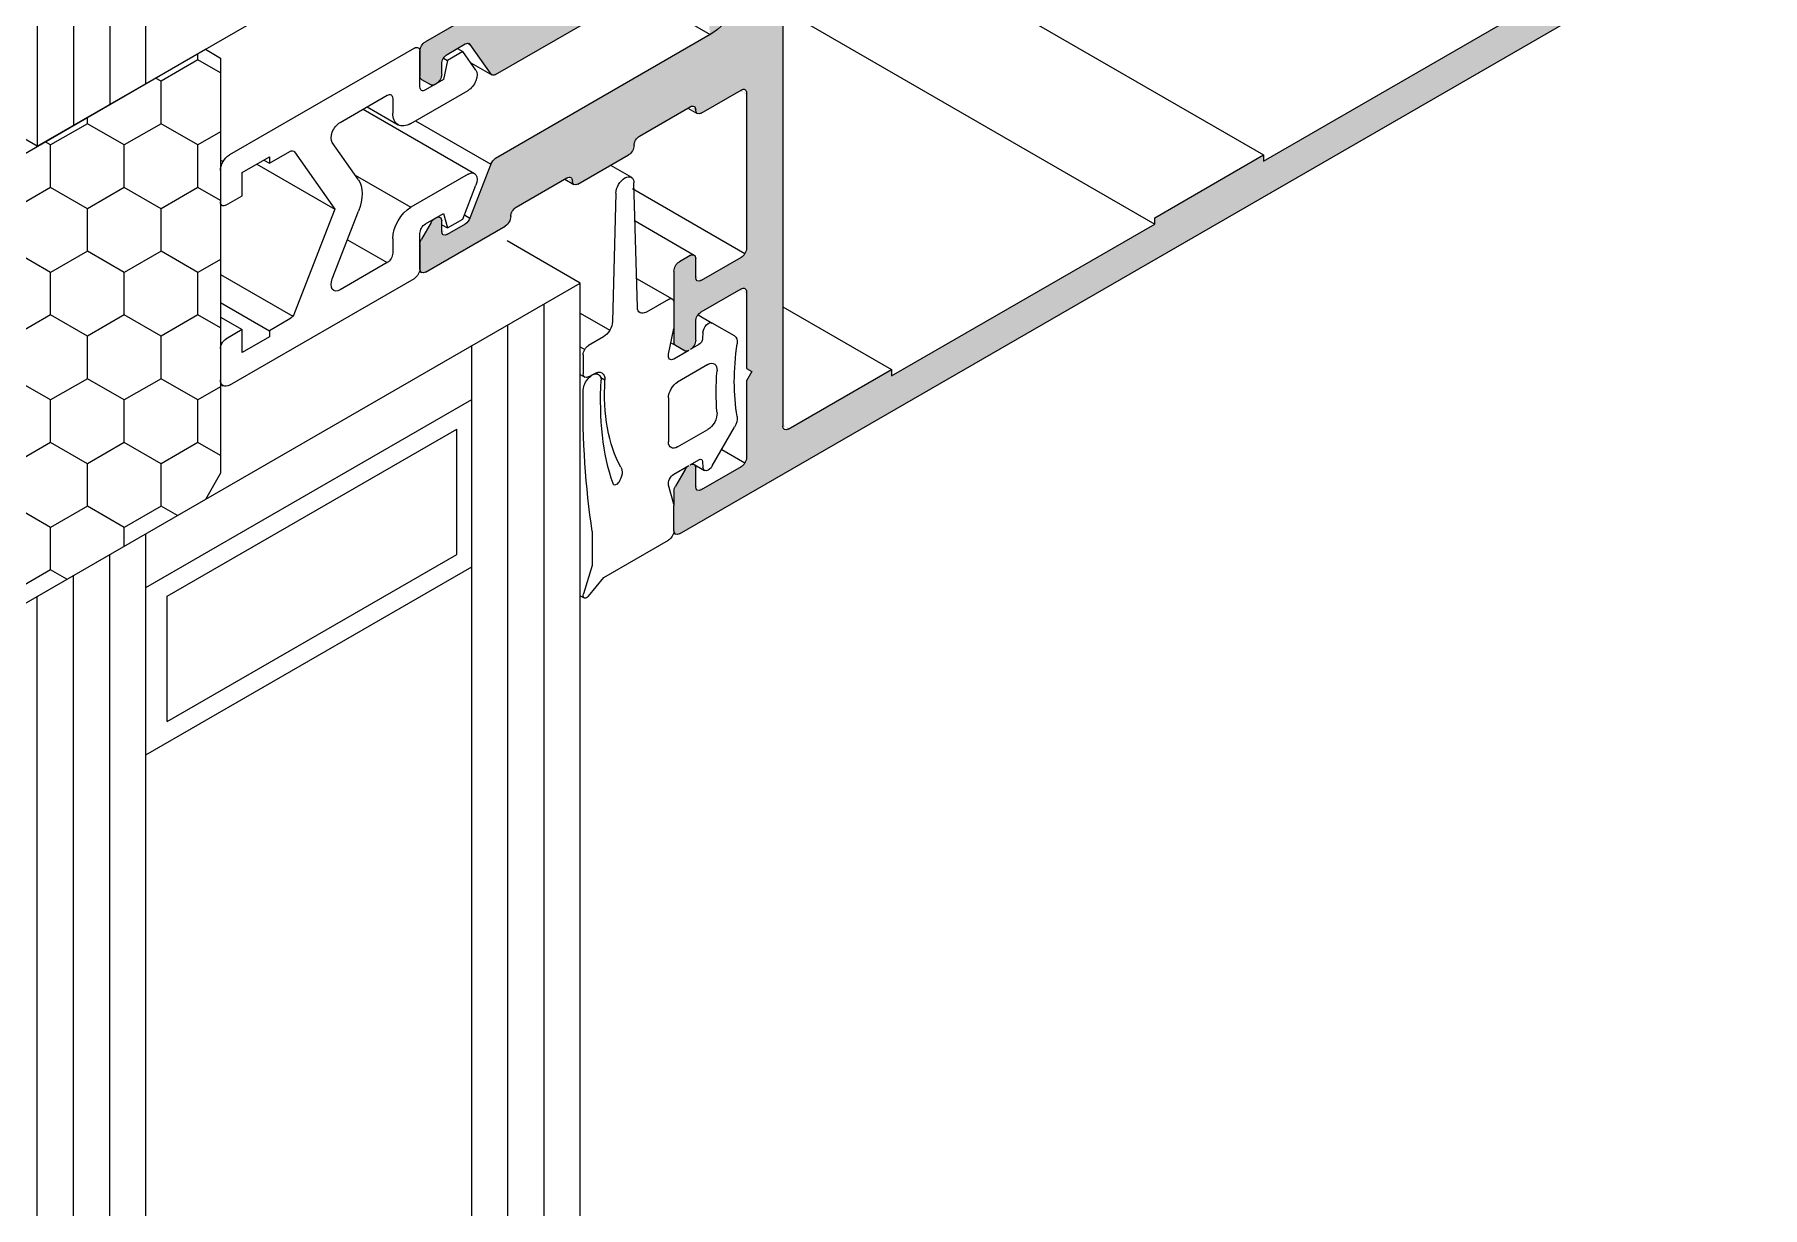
# Model space of a CAD drawing. Extents: x 0 to 4131, y -1600 to 527.
# Drawn here: x 144.41 to 169.81, y -1188.69 to -1171.44 of the extents above; entities that cross this region are included whole.
import ezdxf

# ---------------------------------------------------------------- set-up
doc = ezdxf.new("R2010")
doc.units = 0
doc.header["$LTSCALE"] = 7.5
doc.header["$MEASUREMENT"] = 0
for name, color, linetype in [('FILL', 8, 'CONTINUOUS'), ('FINE', 7, 'CONTINUOUS'), ('GOMMA', 3, 'CONTINUOUS'), ('TRATTEGGI', 140, 'CONTINUOUS'), ('VITERIA', 40, 'CONTINUOUS')]:
    doc.layers.add(name, color=color, linetype=linetype)

msp = doc.modelspace()

# ---------------------------------------------------------------- hatches: boundary and pattern name
at = {"layer": 'FILL'}
h = msp.add_hatch(color=256, dxfattribs=at)
edge = h.paths.add_edge_path()
edge.add_ellipse((169.5393, -1169.4378), major_axis=(0.1885, 0.3266), ratio=0.5773503, start_angle=225, end_angle=315)
edge.add_line((169.806, -1169.2838), (169.806, -1154.5049))
edge.add_ellipse((169.5393, -1154.6589), major_axis=(0.1885, 0.3266), ratio=0.5773503, start_angle=315, end_angle=360)
edge.add_ellipse((169.5393, -1154.6589), major_axis=(0.1885, 0.3266), ratio=0.5773503, start_angle=360, end_angle=405)
edge.add_line((169.5393, -1154.351), (153.8873, -1163.3877))
edge.add_ellipse((153.8873, -1163.48), major_axis=(0.0566, 0.098), ratio=0.5773503, start_angle=45, end_angle=135)
edge.add_line((153.8073, -1163.5262), (153.8073, -1163.8961))
edge.add_line((153.8073, -1163.8961), (153.8073, -1164.1037))
edge.add_ellipse((153.8873, -1164.0575), major_axis=(0.0566, 0.098), ratio=0.5773503, start_angle=135, end_angle=180)
edge.add_line((153.8307, -1164.1555), (153.9705, -1164.2362))
edge.add_ellipse((154.0271, -1164.1383), major_axis=(0.0566, 0.098), ratio=0.5773503, start_angle=180, end_angle=225)
edge.add_line((154.0271, -1164.2306), (154.0473, -1164.219))
edge.add_ellipse((154.0473, -1164.1266), major_axis=(0.0566, 0.098), ratio=0.5773503, start_angle=225, end_angle=315)
edge.add_line((154.1273, -1164.0804), (154.1273, -1163.8033))
edge.add_ellipse((154.2073, -1163.7571), major_axis=(0.0566, 0.098), ratio=0.5773503, start_angle=79.55725, end_angle=135, ccw=False)
edge.add_ellipse((154.2073, -1163.7571), major_axis=(0.0566, 0.098), ratio=0.5773503, start_angle=45, end_angle=79.55725, ccw=False)
edge.add_line((154.2073, -1163.6648), (154.7939, -1163.3261))
edge.add_ellipse((154.7939, -1163.4184), major_axis=(0.0566, 0.098), ratio=0.5773503, start_angle=315, end_angle=405, ccw=False)
edge.add_line((154.8739, -1163.3723), (154.8739, -1164.4966))
edge.add_line((154.8739, -1164.4966), (154.9539, -1164.5423))
edge.add_line((154.9539, -1164.5423), (154.8739, -1164.6803))
edge.add_line((154.8739, -1164.6803), (154.8739, -1165.8294))
edge.add_ellipse((154.7939, -1165.8508), major_axis=(0.0566, 0.098), ratio=0.5773503, start_angle=270, end_angle=315)
edge.add_ellipse((154.7939, -1165.8508), major_axis=(0.0566, 0.098), ratio=0.5773503, start_angle=225, end_angle=270, ccw=False)
edge.add_line((154.7939, -1165.9432), (154.2073, -1166.2819))
edge.add_ellipse((154.2073, -1166.1895), major_axis=(0.0566, 0.098), ratio=0.5773503, start_angle=135, end_angle=225, ccw=False)
edge.add_line((154.1273, -1166.2357), (154.1273, -1165.9586))
edge.add_ellipse((154.0473, -1166.0048), major_axis=(0.0566, 0.098), ratio=0.5773503, start_angle=315, end_angle=360)
edge.add_ellipse((154.0473, -1166.0048), major_axis=(0.0566, 0.098), ratio=0.5773503, start_angle=360, end_angle=405)
edge.add_line((154.0473, -1165.9124), (154.0271, -1165.924))
edge.add_ellipse((154.0271, -1166.0164), major_axis=(0.0566, 0.098), ratio=0.5773503, start_angle=405, end_angle=450)
edge.add_line((153.9705, -1165.9838), (153.8307, -1166.2259))
edge.add_ellipse((153.8873, -1166.2585), major_axis=(0.0566, 0.098), ratio=0.5773503, start_angle=90, end_angle=135)
edge.add_line((153.8073, -1166.3047), (153.8073, -1166.5002))
edge.add_line((153.8073, -1166.5002), (153.8073, -1166.8822))
edge.add_line((153.8073, -1166.8822), (153.8073, -1167.3441))
edge.add_ellipse((153.8873, -1167.2979), major_axis=(0.0566, 0.098), ratio=0.5773503, start_angle=135, end_angle=180)
edge.add_ellipse((153.8873, -1167.2979), major_axis=(0.0566, 0.098), ratio=0.5773503, start_angle=180, end_angle=225)
edge.add_line((153.8873, -1167.3903), (154.0473, -1167.2979))
edge.add_ellipse((154.0473, -1167.2055), major_axis=(0.0566, 0.098), ratio=0.5773503, start_angle=225, end_angle=315)
edge.add_line((154.1273, -1167.1594), (154.1273, -1166.8822))
edge.add_ellipse((154.2073, -1166.8361), major_axis=(0.0566, 0.098), ratio=0.5773503, start_angle=45, end_angle=135, ccw=False)
edge.add_line((154.2073, -1166.7437), (154.7939, -1166.405))
edge.add_ellipse((154.7939, -1166.4974), major_axis=(0.0566, 0.098), ratio=0.5773503, start_angle=315, end_angle=405, ccw=False)
edge.add_line((154.8739, -1166.4512), (154.8739, -1168.7544))
edge.add_ellipse((154.7939, -1168.7758), major_axis=(0.0566, 0.098), ratio=0.5773503, start_angle=270, end_angle=315)
edge.add_ellipse((154.7939, -1168.7758), major_axis=(0.0566, 0.098), ratio=0.5773503, start_angle=225, end_angle=270, ccw=False)
edge.add_line((154.7939, -1168.8682), (154.2073, -1169.2068))
edge.add_ellipse((154.2073, -1169.2992), major_axis=(0.0566, 0.098), ratio=0.5773503, start_angle=45, end_angle=135)
edge.add_ellipse((154.0473, -1169.3916), major_axis=(0.0566, 0.098), ratio=0.5773503, start_angle=225, end_angle=315, ccw=False)
edge.add_line((154.0473, -1169.484), (153.3016, -1169.9145))
edge.add_ellipse((153.3016, -1169.8221), major_axis=(0.0566, 0.098), ratio=0.5773503, start_angle=135, end_angle=225, ccw=False)
edge.add_ellipse((153.1416, -1169.9145), major_axis=(0.0566, 0.098), ratio=0.5773503, start_angle=315, end_angle=360)
edge.add_ellipse((153.1416, -1169.9145), major_axis=(0.0566, 0.098), ratio=0.5773503, start_angle=360, end_angle=405)
edge.add_line((153.1416, -1169.8221), (152.395, -1170.2532))
edge.add_ellipse((152.395, -1170.3455), major_axis=(0.0566, 0.098), ratio=0.5773503, start_angle=45, end_angle=135)
edge.add_ellipse((152.235, -1170.4379), major_axis=(0.0566, 0.098), ratio=0.5773503, start_angle=225, end_angle=315, ccw=False)
edge.add_line((152.235, -1170.5303), (151.4884, -1170.9613))
edge.add_ellipse((151.4884, -1170.869), major_axis=(0.0566, 0.098), ratio=0.5773503, start_angle=135, end_angle=225, ccw=False)
edge.add_ellipse((151.3284, -1170.9613), major_axis=(0.0566, 0.098), ratio=0.5773503, start_angle=315, end_angle=360)
edge.add_ellipse((151.3284, -1170.9613), major_axis=(0.0566, 0.098), ratio=0.5773503, start_angle=360, end_angle=405)
edge.add_line((151.3284, -1170.869), (150.1543, -1171.5468))
edge.add_ellipse((150.1543, -1171.6392), major_axis=(0.0566, 0.098), ratio=0.5773503, start_angle=45, end_angle=135)
edge.add_line((150.0743, -1171.6854), (150.0743, -1172.0474))
edge.add_ellipse((150.1543, -1172.0012), major_axis=(0.0566, 0.098), ratio=0.5773503, start_angle=135, end_angle=180)
edge.add_line((150.0977, -1172.0992), (150.2375, -1172.1799))
edge.add_ellipse((150.2941, -1172.0819), major_axis=(0.0566, 0.098), ratio=0.5773503, start_angle=180, end_angle=220.31327)
edge.add_line((150.2876, -1172.1778), (150.3208, -1172.1585))
edge.add_ellipse((150.3143, -1172.0703), major_axis=(0.0566, 0.098), ratio=0.5773503, start_angle=229.68673, end_angle=315)
edge.add_line((150.3943, -1172.0241), (150.3943, -1171.8701))
edge.add_ellipse((150.4743, -1171.8239), major_axis=(0.0566, 0.098), ratio=0.5773503, start_angle=88.01765, end_angle=135, ccw=False)
edge.add_ellipse((150.4743, -1171.8239), major_axis=(0.0566, 0.098), ratio=0.5773503, start_angle=45, end_angle=88.01765)
edge.add_line((150.4538, -1171.7434), (150.7547, -1171.5696))
edge.add_ellipse((150.7406, -1171.6702), major_axis=(0.0566, 0.098), ratio=0.5773503, start_angle=375, end_angle=405)
edge.add_line((150.7969, -1171.5655), (151.1178, -1172.022))
edge.add_ellipse((151.1871, -1171.9358), major_axis=(0.0566, 0.098), ratio=0.5773503, start_angle=165, end_angle=180)
edge.add_ellipse((151.1871, -1171.9358), major_axis=(0.0566, 0.098), ratio=0.5773503, start_angle=180, end_angle=225)
edge.add_line((151.1871, -1172.0282), (154.3406, -1170.2075))
edge.add_ellipse((154.3406, -1170.8233), major_axis=(-0.3771, -0.6531), ratio=0.5773503, start_angle=45, end_angle=225, ccw=False)
edge.add_line((154.3406, -1171.4391), (151.1871, -1173.2598))
edge.add_ellipse((151.1871, -1173.3521), major_axis=(0.0566, 0.098), ratio=0.5773503, start_angle=45, end_angle=105)
edge.add_line((151.1178, -1173.346), (150.8099, -1174.1395))
edge.add_ellipse((150.7406, -1174.1333), major_axis=(0.0566, 0.098), ratio=0.5773503, start_angle=225, end_angle=285, ccw=False)
edge.add_line((150.7406, -1174.2257), (150.4743, -1174.3795))
edge.add_ellipse((150.4743, -1174.2871), major_axis=(0.0566, 0.098), ratio=0.5773503, start_angle=135, end_angle=225, ccw=False)
edge.add_line((150.3943, -1174.3333), (150.3943, -1174.1793))
edge.add_ellipse((150.3143, -1174.2255), major_axis=(0.0566, 0.098), ratio=0.5773503, start_angle=315, end_angle=405)
edge.add_line((150.3143, -1174.1331), (150.2941, -1174.1448))
edge.add_ellipse((150.2941, -1174.2372), major_axis=(0.0566, 0.098), ratio=0.5773503, start_angle=45, end_angle=90)
edge.add_line((150.2375, -1174.2045), (150.0977, -1174.4466))
edge.add_ellipse((150.1543, -1174.4793), major_axis=(0.0566, 0.098), ratio=0.5773503, start_angle=90, end_angle=135)
edge.add_line((150.0743, -1174.5255), (150.0743, -1174.8875))
edge.add_ellipse((150.1543, -1174.8413), major_axis=(0.0566, 0.098), ratio=0.5773503, start_angle=135, end_angle=180)
edge.add_ellipse((150.1543, -1174.8413), major_axis=(0.0566, 0.098), ratio=0.5773503, start_angle=180, end_angle=225)
edge.add_line((150.1543, -1174.9337), (151.3284, -1174.2558))
edge.add_ellipse((151.3284, -1174.1634), major_axis=(0.0566, 0.098), ratio=0.5773503, start_angle=225, end_angle=315)
edge.add_ellipse((151.4884, -1174.071), major_axis=(0.0566, 0.098), ratio=0.5773503, start_angle=45, end_angle=135, ccw=False)
edge.add_line((151.4884, -1173.9787), (152.235, -1173.5476))
edge.add_ellipse((152.235, -1173.64), major_axis=(0.0566, 0.098), ratio=0.5773503, start_angle=315, end_angle=405, ccw=False)
edge.add_ellipse((152.395, -1173.5476), major_axis=(0.0566, 0.098), ratio=0.5773503, start_angle=135, end_angle=180)
edge.add_ellipse((152.395, -1173.5476), major_axis=(0.0566, 0.098), ratio=0.5773503, start_angle=180, end_angle=225)
edge.add_line((152.395, -1173.64), (153.1416, -1173.2089))
edge.add_ellipse((153.1416, -1173.1166), major_axis=(0.0566, 0.098), ratio=0.5773503, start_angle=225, end_angle=315)
edge.add_ellipse((153.3016, -1173.0242), major_axis=(0.0566, 0.098), ratio=0.5773503, start_angle=45, end_angle=135, ccw=False)
edge.add_line((153.3016, -1172.9318), (154.0473, -1172.5013))
edge.add_ellipse((154.0473, -1172.5937), major_axis=(0.0566, 0.098), ratio=0.5773503, start_angle=315, end_angle=405, ccw=False)
edge.add_ellipse((154.2073, -1172.5013), major_axis=(0.0566, 0.098), ratio=0.5773503, start_angle=135, end_angle=180)
edge.add_ellipse((154.2073, -1172.5013), major_axis=(0.0566, 0.098), ratio=0.5773503, start_angle=180, end_angle=225)
edge.add_line((154.2073, -1172.5937), (154.7939, -1172.255))
edge.add_ellipse((154.7939, -1172.3474), major_axis=(0.0566, 0.098), ratio=0.5773503, start_angle=315, end_angle=405, ccw=False)
edge.add_line((154.8739, -1172.3012), (154.8739, -1174.6044))
edge.add_ellipse((154.7939, -1174.6258), major_axis=(0.0566, 0.098), ratio=0.5773503, start_angle=270, end_angle=315)
edge.add_ellipse((154.7939, -1174.6258), major_axis=(0.0566, 0.098), ratio=0.5773503, start_angle=225, end_angle=270, ccw=False)
edge.add_line((154.7939, -1174.7181), (154.2073, -1175.0568))
edge.add_ellipse((154.2073, -1174.9645), major_axis=(0.0566, 0.098), ratio=0.5773503, start_angle=135, end_angle=225, ccw=False)
edge.add_line((154.1273, -1175.0106), (154.1273, -1174.7335))
edge.add_ellipse((154.0473, -1174.7797), major_axis=(0.0566, 0.098), ratio=0.5773503, start_angle=315, end_angle=360)
edge.add_ellipse((154.0473, -1174.7797), major_axis=(0.0566, 0.098), ratio=0.5773503, start_angle=360, end_angle=405)
edge.add_line((154.0473, -1174.6874), (153.8873, -1174.7797))
edge.add_ellipse((153.8873, -1174.8721), major_axis=(0.0566, 0.098), ratio=0.5773503, start_angle=45, end_angle=135)
edge.add_line((153.8073, -1174.9183), (153.8073, -1175.3801))
edge.add_line((153.8073, -1175.3801), (153.8073, -1175.7622))
edge.add_line((153.8073, -1175.7622), (153.8073, -1175.9576))
edge.add_ellipse((153.8873, -1175.9115), major_axis=(0.0566, 0.098), ratio=0.5773503, start_angle=135, end_angle=180)
edge.add_line((153.8307, -1176.0094), (153.9705, -1176.0901))
edge.add_ellipse((154.0271, -1175.9922), major_axis=(0.0566, 0.098), ratio=0.5773503, start_angle=180, end_angle=225)
edge.add_line((154.0271, -1176.0845), (154.0473, -1176.0729))
edge.add_ellipse((154.0473, -1175.9805), major_axis=(0.0566, 0.098), ratio=0.5773503, start_angle=225, end_angle=315)
edge.add_line((154.1273, -1175.9343), (154.1273, -1175.6572))
edge.add_ellipse((154.2073, -1175.611), major_axis=(0.0566, 0.098), ratio=0.5773503, start_angle=79.55725, end_angle=135, ccw=False)
edge.add_ellipse((154.2073, -1175.611), major_axis=(0.0566, 0.098), ratio=0.5773503, start_angle=45, end_angle=79.55725, ccw=False)
edge.add_line((154.2073, -1175.5187), (154.7939, -1175.18))
edge.add_ellipse((154.7939, -1175.2724), major_axis=(0.0566, 0.098), ratio=0.5773503, start_angle=315, end_angle=405, ccw=False)
edge.add_line((154.8739, -1175.2262), (154.8739, -1176.3505))
edge.add_line((154.8739, -1176.3505), (154.9539, -1176.3962))
edge.add_line((154.9539, -1176.3962), (154.8739, -1176.5342))
edge.add_line((154.8739, -1176.5342), (154.8739, -1177.6834))
edge.add_ellipse((154.7939, -1177.7047), major_axis=(0.0566, 0.098), ratio=0.5773503, start_angle=270, end_angle=315)
edge.add_ellipse((154.7939, -1177.7047), major_axis=(0.0566, 0.098), ratio=0.5773503, start_angle=225, end_angle=270, ccw=False)
edge.add_line((154.7939, -1177.7971), (154.2073, -1178.1358))
edge.add_ellipse((154.2073, -1178.0434), major_axis=(0.0566, 0.098), ratio=0.5773503, start_angle=135, end_angle=225, ccw=False)
edge.add_line((154.1273, -1178.0896), (154.1273, -1177.8125))
edge.add_ellipse((154.0473, -1177.8587), major_axis=(0.0566, 0.098), ratio=0.5773503, start_angle=315, end_angle=360)
edge.add_ellipse((154.0473, -1177.8587), major_axis=(0.0566, 0.098), ratio=0.5773503, start_angle=360, end_angle=405)
edge.add_line((154.0473, -1177.7663), (154.0271, -1177.778))
edge.add_ellipse((154.0271, -1177.8703), major_axis=(0.0566, 0.098), ratio=0.5773503, start_angle=45, end_angle=90)
edge.add_line((153.9705, -1177.8377), (153.8307, -1178.0798))
edge.add_ellipse((153.8873, -1178.1124), major_axis=(0.0566, 0.098), ratio=0.5773503, start_angle=90, end_angle=135)
edge.add_line((153.8073, -1178.1586), (153.8073, -1178.3663))
edge.add_line((153.8073, -1178.3663), (153.8073, -1178.7362))
edge.add_ellipse((153.8873, -1178.69), major_axis=(0.0566, 0.098), ratio=0.5773503, start_angle=135, end_angle=180)
edge.add_ellipse((153.8873, -1178.69), major_axis=(0.0566, 0.098), ratio=0.5773503, start_angle=180, end_angle=225)
edge.add_line((153.8873, -1178.7823), (169.5393, -1169.7457))
edge = h.paths.add_edge_path(flags=16)
edge.add_ellipse((155.4872, -1163.1721), major_axis=(0.0566, 0.098), ratio=0.5773503, start_angle=45, end_angle=135, ccw=False)
edge.add_line((155.4872, -1163.0798), (157.007, -1162.2023))
edge.add_line((157.007, -1162.2023), (157.007, -1162.1099))
edge.add_line((157.007, -1162.1099), (160.8734, -1159.8777))
edge.add_line((160.8734, -1159.8777), (160.8734, -1159.97))
edge.add_line((160.8734, -1159.97), (162.4732, -1159.0463))
edge.add_line((162.4732, -1159.0463), (162.4732, -1158.954))
edge.add_line((162.4732, -1158.954), (166.3396, -1156.7218))
edge.add_line((166.3396, -1156.7218), (166.3396, -1156.8141))
edge.add_line((166.3396, -1156.8141), (167.8595, -1155.9366))
edge.add_ellipse((167.8595, -1156.029), major_axis=(0.0566, 0.098), ratio=0.5773503, start_angle=315, end_angle=405, ccw=False)
edge.add_line((167.9394, -1155.9828), (167.9394, -1156.7218))
edge.add_ellipse((168.0194, -1156.6756), major_axis=(0.0566, 0.098), ratio=0.5773503, start_angle=135, end_angle=180)
edge.add_ellipse((168.0194, -1156.6756), major_axis=(0.0566, 0.098), ratio=0.5773503, start_angle=180, end_angle=225)
edge.add_line((168.0194, -1156.7679), (168.2594, -1156.6294))
edge.add_ellipse((168.2594, -1156.537), major_axis=(0.0566, 0.098), ratio=0.5773503, start_angle=225, end_angle=315)
edge.add_line((168.3394, -1156.4908), (168.3394, -1155.7519))
edge.add_ellipse((168.4194, -1155.7057), major_axis=(0.0566, 0.098), ratio=0.5773503, start_angle=45, end_angle=135, ccw=False)
edge.add_line((168.4194, -1155.6133), (169.1927, -1155.1669))
edge.add_ellipse((169.1927, -1155.2593), major_axis=(0.0566, 0.098), ratio=0.5773503, start_angle=315, end_angle=405, ccw=False)
edge.add_line((169.2727, -1155.2131), (169.2727, -1169.2163))
edge.add_ellipse((169.1927, -1169.2376), major_axis=(0.0566, 0.098), ratio=0.5773503, start_angle=270, end_angle=315)
edge.add_ellipse((169.1927, -1169.2376), major_axis=(0.0566, 0.098), ratio=0.5773503, start_angle=225, end_angle=270, ccw=False)
edge.add_line((169.1927, -1169.33), (168.4194, -1169.7764))
edge.add_ellipse((168.4194, -1169.6841), major_axis=(0.0566, 0.098), ratio=0.5773503, start_angle=135, end_angle=225, ccw=False)
edge.add_line((168.3394, -1169.7303), (168.3394, -1168.9913))
edge.add_ellipse((168.2594, -1169.0375), major_axis=(0.0566, 0.098), ratio=0.5773503, start_angle=315, end_angle=360)
edge.add_ellipse((168.2594, -1169.0375), major_axis=(0.0566, 0.098), ratio=0.5773503, start_angle=360, end_angle=405)
edge.add_line((168.2594, -1168.9451), (168.0194, -1169.0837))
edge.add_ellipse((168.0194, -1169.1761), major_axis=(0.0566, 0.098), ratio=0.5773503, start_angle=45, end_angle=90)
edge.add_ellipse((168.0194, -1169.1761), major_axis=(0.0566, 0.098), ratio=0.5773503, start_angle=90, end_angle=135)
edge.add_line((167.9394, -1169.2222), (167.9394, -1169.986))
edge.add_ellipse((167.8595, -1170.0074), major_axis=(0.0566, 0.098), ratio=0.5773503, start_angle=270, end_angle=315)
edge.add_ellipse((167.8595, -1170.0074), major_axis=(0.0566, 0.098), ratio=0.5773503, start_angle=225, end_angle=270, ccw=False)
edge.add_line((167.8595, -1170.0997), (166.3396, -1170.9772))
edge.add_line((166.3396, -1170.9772), (166.3396, -1171.0696))
edge.add_line((166.3396, -1171.0696), (162.4732, -1173.3018))
edge.add_line((162.4732, -1173.3018), (162.4732, -1173.2095))
edge.add_line((162.4732, -1173.2095), (160.8734, -1174.1331))
edge.add_line((160.8734, -1174.1331), (160.8734, -1174.2255))
edge.add_line((160.8734, -1174.2255), (157.007, -1176.4577))
edge.add_line((157.007, -1176.4577), (157.007, -1176.3654))
edge.add_line((157.007, -1176.3654), (155.4872, -1177.2429))
edge.add_ellipse((155.4872, -1177.1505), major_axis=(0.0566, 0.098), ratio=0.5773503, start_angle=135, end_angle=225, ccw=False)
edge.add_line((155.4072, -1177.1967), (155.4072, -1163.2183))
at = {"layer": 'VITERIA'}
h = msp.add_hatch(dxfattribs=at)
h.set_pattern_fill('HONEY', color=256, scale=5, angle=90, style=0)
h.set_pattern_definition([(90, (-16.1099, -1339.6263), (-0.5412659, 0.9375), [0.625, -1.25]), (210, (-16.1099, -1339.6263), (-0.5412659, -0.9375), [0.625, -1.25]), (150, (-16.1099, -1339.6263), (-1.0825318, 2e-09), [-1.25, 0.625])])
h.paths.add_polyline_path([(147.1428, -1171.7842), (146.9212, -1171.6563), (143.2337, -1173.7853), (143.0121, -1174.1691), (143.0121, -1180.2767), (143.2337, -1180.4046), (146.9212, -1178.2756), (147.1428, -1177.8918)])

# ---------------------------------------------------------------- linework, layer by layer
at = {"layer": 'FINE', "extrusion": (2.77556e-17, 0.816497, 0.57735)}
for p, q in [((155.4072, -1163.2183), (155.4072, -1177.1967)), ((155.4072, -1169.1299), (162.4732, -1173.2095)), ((153.8873, -1178.7823), (169.5393, -1169.7457)), ((151.1871, -1172.0282), (154.3406, -1170.2075)), ((151.3284, -1170.869), (150.1543, -1171.5468)), ((153.274, -1170.8233), (154.3406, -1171.4391)), ((155.4072, -1171.0696), (160.8734, -1174.2255)), ((162.4732, -1173.3018), (166.3396, -1171.0696)), ((154.3406, -1171.4391), (151.1871, -1173.2598)), ((150.0743, -1171.6854), (150.0743, -1172.0474)), ((150.4743, -1171.7316), (150.7406, -1171.5778)), ((150.7806, -1171.5671), (150.8099, -1171.584)), ((150.8099, -1171.584), (151.1178, -1172.022)), ((150.3943, -1172.0241), (150.3943, -1171.8701)), ((150.8217, -1171.8555), (151.1305, -1172.0338)), ((150.0977, -1172.0992), (150.2375, -1172.1799)), ((150.2941, -1172.1743), (150.3143, -1172.1626)), ((154.2073, -1172.5937), (154.7939, -1172.255)), ((153.3016, -1172.9318), (154.0473, -1172.5013)), ((154.8739, -1172.3012), (154.8739, -1174.5796)), ((150.0109, -1172.7069), (151.1178, -1173.346)), ((154.0142, -1172.5204), (154.1507, -1172.5993)), ((152.395, -1173.64), (153.1416, -1173.2089)), ((160.8734, -1174.1331), (162.4732, -1173.2095)), ((162.4732, -1173.2095), (162.4732, -1173.3018)), ((151.1178, -1173.346), (150.8099, -1174.1395)), ((151.4884, -1173.9787), (152.235, -1173.5476)), ((152.2019, -1173.5668), (152.3384, -1173.6456)), ((153.1973, -1173.704), (154.8505, -1174.6584)), ((150.2375, -1174.2045), (150.0977, -1174.4466)), ((150.1543, -1174.9337), (151.3284, -1174.2558)), ((150.3143, -1174.1331), (150.2941, -1174.1448)), ((150.3943, -1174.3333), (150.3943, -1174.1793)), ((150.7406, -1174.2257), (150.4743, -1174.3795)), ((150.7288, -1174.0927), (150.8099, -1174.1395)), ((153.2358, -1174.1806), (154.1039, -1174.6818)), ((157.007, -1176.4577), (160.8734, -1174.2255)), ((160.8734, -1174.2255), (160.8734, -1174.1331)), ((150.0743, -1174.5255), (150.0743, -1174.8875)), ((154.0473, -1174.6874), (153.8873, -1174.7797)), ((154.1273, -1175.0106), (154.1273, -1174.7335)), ((154.7939, -1174.7181), (154.2073, -1175.0568)), ((150.069, -1174.9227), (150.0977, -1174.9393)), ((153.8073, -1174.9183), (153.8073, -1175.3801)), ((154.2073, -1175.5187), (154.7939, -1175.18)), ((154.8739, -1175.2262), (154.8739, -1176.3505)), ((155.4072, -1175.4417), (157.007, -1176.3654)), ((153.8073, -1175.7622), (153.8073, -1175.9576)), ((154.1273, -1175.9343), (154.1273, -1175.6572)), ((153.7645, -1175.9712), (153.8307, -1176.0094)), ((153.8307, -1176.0094), (153.9705, -1176.0901)), ((152.6592, -1176.4148), (152.7003, -1176.4385)), ((152.734, -1176.4846), (152.7941, -1176.5193)), ((154.8739, -1176.3505), (154.9539, -1176.3962)), ((154.9539, -1176.3962), (154.8739, -1176.5342)), ((154.8739, -1176.5342), (154.8739, -1177.6585)), ((155.4872, -1177.2429), (157.007, -1176.3654)), ((157.007, -1176.3654), (157.007, -1176.4577)), ((154.5108, -1177.5413), (154.8505, -1177.7374)), ((153.9705, -1177.8377), (153.8307, -1178.0798)), ((154.0804, -1177.7472), (154.1039, -1177.7607)), ((154.1273, -1178.0896), (154.1273, -1177.8125)), ((154.7939, -1177.7971), (154.2073, -1178.1358)), ((153.8073, -1178.1586), (153.8073, -1178.3663)), ((153.8022, -1178.7715), (153.8307, -1178.7879))]:
    msp.add_line(p, q, dxfattribs=at)
at = {"layer": 'FINE'}
for p, q in [((153.8073, -1175.3801), (153.8073, -1175.7622)), ((153.8073, -1178.7362), (153.8073, -1178.3663))]:
    msp.add_line(p, q, dxfattribs=at)
at = {"layer": 'FINE', "extrusion": (-5.87726e-15, -1.32194e-16, -1)}
msp.add_ellipse((154.3406, -1170.8233), major_axis=(-0.3771, -0.6531), ratio=0.5773503, start_param=2.3561945, end_param=5.4977871, dxfattribs=at)
at = {"layer": 'FINE', "extrusion": (-6.03808e-15, 8.88541e-17, -1)}
msp.add_ellipse((150.1543, -1171.6392), major_axis=(0.0566, 0.098), ratio=0.5773503, start_param=3.9269908, end_param=5.4977871, dxfattribs=at)
at = {"layer": 'FINE', "extrusion": (-5.96969e-15, -1.47311e-17, -1)}
for centre, start_param, end_param in [((150.4743, -1171.8239), 3.9269908, 5.4977871), ((150.3143, -1172.0703), 0.7853982, 2.3561945), ((154.0473, -1172.5937), -0.7853982, 0.7853982), ((152.235, -1173.64), -0.7853982, 0.7853982), ((150.3143, -1174.2255), -0.7853982, 0.7853982), ((151.3284, -1174.1634), 0.7853982, 2.3561945), ((150.4743, -1174.2871), 2.3561945, 3.9269908), ((153.8873, -1174.8721), 3.9269908, 5.4977871), ((154.7939, -1174.6258), 0.7853982, 2.3561945), ((154.7939, -1175.2724), -0.7853982, 0.7853982), ((154.2073, -1175.611), 3.9269908, 5.4977871), ((154.0473, -1175.9805), 0.7853982, 2.3561945), ((155.4872, -1177.1505), 2.3561945, 3.9269908)]:
    msp.add_ellipse(centre, major_axis=(0.0566, 0.098), ratio=0.5773503, start_param=start_param, end_param=end_param, dxfattribs=at)
at = {"layer": 'FINE', "extrusion": (-6.00488e-15, -1.86709e-16, -1)}
msp.add_ellipse((150.7406, -1171.6702), major_axis=(0.0566, 0.098), ratio=0.5773503, start_param=-0.7853982, end_param=0.2617994, dxfattribs=at)
at = {"layer": 'FINE', "extrusion": (-6.02148e-15, -4.89274e-17, -1)}
for centre, start_param, end_param in [((150.1543, -1172.0012), 3.1415927, 3.9269908), ((153.3016, -1173.0242), 3.9269908, 5.4977871), ((151.1871, -1173.3521), 4.4505896, 5.4977871), ((153.1416, -1173.1166), 0.7853982, 2.3561945), ((150.7406, -1174.1333), 1.3089969, 2.3561945)]:
    msp.add_ellipse(centre, major_axis=(0.0566, 0.098), ratio=0.5773503, start_param=start_param, end_param=end_param, dxfattribs=at)
at = {"layer": 'FINE', "extrusion": (-5.98084e-15, -2.00587e-16, -1)}
for centre in [(150.2941, -1172.0819), (154.0271, -1175.9922)]:
    msp.add_ellipse(centre, major_axis=(0.0566, 0.098), ratio=0.5773503, start_param=2.3561945, end_param=3.1415927, dxfattribs=at)
at = {"layer": 'FINE', "extrusion": (-6.20462e-15, -1.9959e-16, -1)}
msp.add_ellipse((151.1871, -1171.9358), major_axis=(0.0566, 0.098), ratio=0.5773503, start_param=2.3561945, end_param=3.403392, dxfattribs=at)
at = {"layer": 'FINE', "extrusion": (-5.96597e-15, 4.72208e-17, -1)}
msp.add_ellipse((154.7939, -1172.3474), major_axis=(0.0566, 0.098), ratio=0.5773503, start_param=-0.7853982, end_param=0.7853982, dxfattribs=at)
at = {"layer": 'FINE', "extrusion": (-5.95309e-15, -1.52513e-16, -1)}
msp.add_ellipse((154.2073, -1172.5013), major_axis=(0.0566, 0.098), ratio=0.5773503, start_param=2.3561945, end_param=3.9269908, dxfattribs=at)
at = {"layer": 'FINE', "extrusion": (-5.8495e-15, -8.412e-17, -1)}
for centre in [(152.395, -1173.5476), (150.1543, -1174.8413)]:
    msp.add_ellipse(centre, major_axis=(0.0566, 0.098), ratio=0.5773503, start_param=2.3561945, end_param=3.9269908, dxfattribs=at)
at = {"layer": 'FINE', "extrusion": (-5.8661e-15, 5.36615e-17, -1)}
msp.add_ellipse((151.4884, -1174.071), major_axis=(0.0566, 0.098), ratio=0.5773503, start_param=3.9269908, end_param=5.4977871, dxfattribs=at)
at = {"layer": 'FINE', "extrusion": (-5.99744e-15, -6.28052e-17, -1)}
msp.add_ellipse((150.2941, -1174.2372), major_axis=(0.0566, 0.098), ratio=0.5773503, start_param=4.712389, end_param=5.4977871, dxfattribs=at)
at = {"layer": 'FINE', "extrusion": (-6.06956e-15, -2.11718e-17, -1)}
for centre, start_param, end_param in [((150.1543, -1174.4793), 3.9269908, 4.712389), ((153.8873, -1175.9115), 3.1415927, 3.9269908), ((153.8873, -1178.1124), 3.9269908, 4.712389)]:
    msp.add_ellipse(centre, major_axis=(0.0566, 0.098), ratio=0.5773503, start_param=start_param, end_param=end_param, dxfattribs=at)
at = {"layer": 'FINE', "extrusion": (-5.97713e-15, -1.38635e-16, -1)}
for centre, start_param in [((154.0473, -1174.7797), -0.7853982), ((153.7273, -1178.4124), 0.5235988)]:
    msp.add_ellipse(centre, major_axis=(0.0566, 0.098), ratio=0.5773503, start_param=start_param, end_param=0.7853982, dxfattribs=at)
at = {"layer": 'FINE', "extrusion": (-5.9179e-15, 1.94652e-17, -1)}
msp.add_ellipse((154.2073, -1174.9645), major_axis=(0.0566, 0.098), ratio=0.5773503, start_param=2.3561945, end_param=3.9269908, dxfattribs=at)
at = {"layer": 'FINE', "extrusion": (-5.83835e-15, 1.01736e-16, -1)}
msp.add_ellipse((154.0271, -1177.8703), major_axis=(0.0566, 0.098), ratio=0.5773503, start_param=4.712389, end_param=5.4977871, dxfattribs=at)
at = {"layer": 'FINE', "extrusion": (-5.87354e-15, -7.02422e-17, -1)}
msp.add_ellipse((154.0473, -1177.8587), major_axis=(0.0566, 0.098), ratio=0.5773503, start_param=-0.7853982, end_param=0.7853982, dxfattribs=at)
at = {"layer": 'FINE', "extrusion": (-5.89014e-15, 6.75393e-17, -1)}
msp.add_ellipse((154.7939, -1177.7047), major_axis=(0.0566, 0.098), ratio=0.5773503, start_param=0.7853982, end_param=2.3561945, dxfattribs=at)
at = {"layer": 'FINE', "extrusion": (-5.94565e-15, -2.86089e-17, -1)}
msp.add_ellipse((154.2073, -1178.0434), major_axis=(0.0566, 0.098), ratio=0.5773503, start_param=2.3561945, end_param=3.9269908, dxfattribs=at)
at = {"layer": 'FINE', "extrusion": (-5.99373e-15, -8.53307e-19, -1)}
msp.add_ellipse((153.8873, -1178.69), major_axis=(0.0566, 0.098), ratio=0.5773503, start_param=2.3561945, end_param=3.9269908, dxfattribs=at)
at = {"layer": 'GOMMA'}
for p, q in [((149.9943, -1171.6391), (147.2754, -1173.2089)), ((150.0743, -1172.2085), (150.0743, -1171.6855)), ((150.7055, -1171.6902), (150.478, -1171.8216)), ((150.6257, -1171.6441), (150.7055, -1171.6902)), ((150.8979, -1171.9639), (150.7055, -1171.6902)), ((150.4197, -1171.7879), (150.478, -1171.8216)), ((150.478, -1171.8216), (150.4208, -1172.1008)), ((149.941, -1172.7472), (150.7825, -1172.2614)), ((150.4208, -1172.1008), (150.1543, -1172.2547)), ((148.9019, -1172.7315), (149.5945, -1172.3317)), ((149.2975, -1172.5031), (149.7525, -1172.7659)), ((149.6745, -1172.3778), (149.6745, -1172.5933)), ((149.2383, -1172.5373), (150.8767, -1173.4832)), ((147.462, -1173.4705), (147.8618, -1173.2397)), ((147.8618, -1173.332), (148.1631, -1173.158)), ((147.8618, -1173.2397), (147.8618, -1173.332)), ((148.2324, -1173.1642), (148.8249, -1174.0072)), ((149.1712, -1173.5764), (148.7864, -1173.029)), ((147.1421, -1173.4397), (147.1421, -1173.9014)), ((147.1428, -1173.2862), (147.1811, -1173.3084)), ((147.462, -1173.8091), (147.462, -1173.4705)), ((147.6787, -1173.3454), (148.8249, -1174.0072)), ((147.7818, -1173.2858), (147.8618, -1173.332)), ((149.121, -1173.5049), (149.941, -1173.9784)), ((150.7825, -1173.4926), (149.941, -1173.9784)), ((150.7055, -1174.1526), (150.8979, -1173.6568)), ((147.1428, -1173.9401), (147.1655, -1173.9532)), ((147.2221, -1173.9476), (147.462, -1173.8091)), ((148.8249, -1174.0072), (148.2324, -1175.5343)), ((148.7864, -1175.0297), (149.1712, -1174.0381)), ((150.1543, -1174.2246), (150.4208, -1174.0707)), ((150.3942, -1174.2356), (150.478, -1174.284)), ((150.4208, -1174.0707), (150.478, -1174.284)), ((150.478, -1174.284), (150.7055, -1174.1526)), ((149.009, -1174.4561), (149.5945, -1174.7941)), ((149.6745, -1174.4401), (149.6745, -1174.6556)), ((150.0743, -1174.8864), (150.0743, -1174.3631)), ((149.5945, -1174.7941), (148.9019, -1175.194)), ((147.1428, -1174.9699), (148.2047, -1175.583)), ((147.2754, -1176.5947), (149.9943, -1175.0249)), ((147.1428, -1175.3793), (147.8618, -1175.7944)), ((147.1428, -1175.5948), (147.462, -1175.779)), ((147.462, -1175.779), (147.2221, -1175.9176)), ((147.462, -1176.1176), (147.462, -1175.779)), ((148.1631, -1175.6205), (147.8618, -1175.7944)), ((147.8618, -1175.7944), (147.8618, -1175.8868)), ((147.1421, -1176.0561), (147.1421, -1176.5178)), ((147.1428, -1175.9641), (147.1655, -1175.9772)), ((147.8618, -1175.8868), (147.462, -1176.1176)), ((147.1428, -1176.5819), (147.1811, -1176.6041))]:
    msp.add_line(p, q, dxfattribs=at)
at = {"layer": 'GOMMA', "extrusion": (2.77556e-17, 0.816497, 0.57735)}
for p, q in [((152.876, -1173.3623), (153.1817, -1173.5388)), ((152.9541, -1173.7743), (152.9047, -1175.6597)), ((153.2701, -1175.4487), (153.2206, -1173.6204)), ((153.2586, -1175.0251), (153.7839, -1175.3283)), ((152.4319, -1175.5358), (152.8657, -1175.7863)), ((153.7273, -1175.3339), (153.4033, -1175.521)), ((154.1619, -1175.5612), (154.3709, -1175.6818)), ((153.7301, -1176.1398), (153.8073, -1175.7622)), ((154.2346, -1175.8178), (154.2278, -1175.9125)), ((154.699, -1175.8713), (154.3709, -1175.6818)), ((152.4319, -1176.0331), (152.4975, -1176.071)), ((152.7714, -1175.8858), (152.5541, -1176.0113)), ((154.1746, -1175.9994), (154.0473, -1176.0729)), ((152.4741, -1176.1499), (152.4741, -1176.427)), ((154.0271, -1176.0845), (153.8073, -1176.2114)), ((154.308, -1176.2919), (153.8606, -1176.5501)), ((152.4319, -1176.4408), (152.4975, -1176.4787)), ((152.5541, -1176.4731), (152.6341, -1176.427)), ((153.7273, -1176.781), (153.7273, -1177.4276)), ((153.8606, -1177.5046), (154.308, -1177.2463)), ((154.3709, -1177.7837), (154.699, -1177.2154)), ((153.8073, -1177.9048), (154.0271, -1177.778)), ((154.0473, -1177.7663), (154.1746, -1177.6928)), ((154.0809, -1177.7469), (154.2578, -1177.849)), ((154.2278, -1177.7183), (154.2346, -1177.8051)), ((153.8046, -1178.3439), (153.7301, -1178.0657)), ((152.6074, -1178.7492), (152.6074, -1179.2464)), ((152.7774, -1179.4231), (153.7273, -1178.8747)), ((152.6074, -1179.2464), (152.4785, -1179.6636)), ((152.5537, -1179.6983), (152.7774, -1179.4231)), ((152.4319, -1179.6918), (152.4897, -1179.7252))]:
    msp.add_line(p, q, dxfattribs=at)
at = {"layer": 'GOMMA', "extrusion": (0, 0, -1)}
for centre, major_axis, start_param, end_param in [((149.9943, -1171.7314), (0.0565, 0.0979), 5.4977871, 7.0685835), ((150.7825, -1172.1075), (0.0942, 0.1632), 0.2617994, 2.3561945), ((150.1543, -1172.1624), (-0.0565, -0.0979), 5.4977871, 7.0685835), ((149.5945, -1172.424), (0.0565, 0.0979), 5.4977871, 7.0685835), ((148.9019, -1172.8854), (-0.0942, -0.1632), 0.2617994, 2.3561945), ((149.941, -1172.4394), (-0.1885, -0.3265), 5.4977871, 7.0685835), ((147.2754, -1173.3628), (-0.0942, -0.1632), 0.7853982, 2.3561945), ((148.1631, -1173.2504), (0.0565, 0.0979), 5.4977871, 6.5449847), ((150.7825, -1173.6465), (0.0942, 0.1632), 5.4977871, 7.5921822), ((148.8249, -1174.0072), (0.2827, 0.4897), 0.2617994, 1.3089969), ((147.2221, -1173.8553), (-0.0565, -0.0979), 5.4977871, 7.0685835), ((149.941, -1174.2862), (-0.1885, -0.3265), 0.7853982, 2.3561945), ((150.1543, -1174.317), (0.0565, 0.0979), 3.9269908, 5.4977871), ((149.5945, -1174.7017), (-0.0565, -0.0979), 3.9269908, 5.4977871), ((148.9019, -1175.0401), (-0.0942, -0.1632), 5.4977871, 7.5921822), ((149.9943, -1174.9326), (0.0565, 0.0979), 0.7875426, 2.3561945), ((148.1631, -1175.5281), (-0.0565, -0.0979), 4.4505896, 5.4977871), ((147.2221, -1176.0099), (-0.0565, -0.0979), 0.7853982, 2.3561945), ((147.2754, -1176.4408), (-0.0942, -0.1632), 5.4977871, 7.0685835)]:
    msp.add_ellipse(centre, major_axis=major_axis, ratio=0.5773503, start_param=start_param, end_param=end_param, dxfattribs=at)
at = {"layer": 'GOMMA', "extrusion": (-6.04924e-15, -9.70014e-17, -1)}
msp.add_ellipse((153.0874, -1173.7021), major_axis=(0.0943, 0.1633), ratio=0.5773503, start_param=3.9577141, end_param=7.0378602, dxfattribs=at)
at = {"layer": 'GOMMA', "extrusion": (-5.94193e-15, 3.3343e-17, -1)}
for centre, start_param, end_param in [((153.7273, -1175.4263), -0.7853982, 0.7853982), ((152.5541, -1176.1037), 3.9269908, 5.4977871)]:
    msp.add_ellipse(centre, major_axis=(0.0566, 0.098), ratio=0.5773503, start_param=start_param, end_param=end_param, dxfattribs=at)
at = {"layer": 'GOMMA', "extrusion": (-5.92533e-15, -1.04439e-16, -1)}
msp.add_ellipse((153.4033, -1175.3671), major_axis=(0.0943, 0.1633), ratio=0.5773503, start_param=2.3561945, end_param=3.8962676, dxfattribs=at)
at = {"layer": 'GOMMA', "extrusion": (-6.01776e-15, 1.30245e-17, -1)}
msp.add_ellipse((152.7714, -1175.7319), major_axis=(0.0943, 0.1633), ratio=0.5773503, start_param=0.8161214, end_param=2.3561945, dxfattribs=at)
at = {"layer": 'GOMMA', "extrusion": (-6.21378e-15, 6.20949e-17, -1)}
msp.add_ellipse((154.3143, -1175.7798), major_axis=(0.0566, 0.098), ratio=0.5773503, start_param=4.0142573, end_param=6.2831853, dxfattribs=at)
at = {"layer": 'GOMMA', "extrusion": (-5.93822e-15, 9.52948e-17, -1)}
msp.add_ellipse((154.1746, -1175.9378), major_axis=(0.0377, 0.0653), ratio=0.5773503, start_param=0.8726646, end_param=2.3561945, dxfattribs=at)
at = {"layer": 'GOMMA', "extrusion": (-5.96969e-15, -1.47311e-17, -1)}
for centre, major_axis, start_param, end_param in [((157.3617, -1175.006), (1.8855, 3.2657), 3.7518852, 4.1020965), ((152.6341, -1176.6117), (0.1131, 0.1959), -0.7853982, 0.7853982), ((153.8606, -1176.7041), (0.0943, 0.1633), 3.9269908, 5.4977871), ((157.3894, -1174.99), (2.0936, 3.6262), 3.8363791, 4.0176025), ((153.8606, -1177.3506), (0.0943, 0.1633), 2.3561945, 3.9269908), ((154.3143, -1177.751), (0.0566, 0.098), 1.5707963, 3.8397244), ((153.7273, -1178.7823), (0.0566, 0.098), 0.7853982, 2.3561945)]:
    msp.add_ellipse(centre, major_axis=major_axis, ratio=0.5773503, start_param=start_param, end_param=end_param, dxfattribs=at)
at = {"layer": 'GOMMA', "extrusion": (-5.86982e-15, -8.29039e-18, -1)}
for centre, start_param, end_param in [((154.6047, -1176.0345), 0, 0.9605038), ((152.606, -1176.6018), 3.8890608, 7.05346)]:
    msp.add_ellipse(centre, major_axis=(0.0943, 0.1633), ratio=0.5773503, start_param=start_param, end_param=end_param, dxfattribs=at)
at = {"layer": 'GOMMA', "extrusion": (-6.0418e-15, 2.69023e-17, -1)}
msp.add_ellipse((153.8073, -1176.1191), major_axis=(0.0566, 0.098), ratio=0.5773503, start_param=2.3561945, end_param=4.1887902, dxfattribs=at)
at = {"layer": 'GOMMA', "extrusion": (-5.94937e-15, -9.05607e-17, -1)}
for centre, major_axis, start_param, end_param in [((154.308, -1176.4458), (0.0943, 0.1633), -0.7853982, 0.8760099), ((163.1077, -1170.7304), (7.5209, 13.0265), 3.7670053, 3.942129)]:
    msp.add_ellipse(centre, major_axis=major_axis, ratio=0.5773503, start_param=start_param, end_param=end_param, dxfattribs=at)
at = {"layer": 'GOMMA', "extrusion": (-5.87354e-15, -7.02422e-17, -1)}
msp.add_ellipse((152.5541, -1176.3808), major_axis=(0.0566, 0.098), ratio=0.5773503, start_param=2.3561945, end_param=3.9269908, dxfattribs=at)
at = {"layer": 'GOMMA', "extrusion": (-5.84207e-15, 3.97837e-17, -1)}
msp.add_ellipse((156.3814, -1174.7251), major_axis=(2.5821, 4.4724), ratio=0.5773503, start_param=3.6095329, end_param=3.9994692, dxfattribs=at)
at = {"layer": 'GOMMA', "extrusion": (-5.83835e-15, 1.01736e-16, -1)}
msp.add_ellipse((155.2561, -1175.297), major_axis=(1.7452, 3.0227), ratio=0.5773503, start_param=3.4850079, end_param=3.9969055, dxfattribs=at)
at = {"layer": 'GOMMA', "extrusion": (-6.09731e-15, -6.92459e-17, -1)}
msp.add_ellipse((154.308, -1177.0924), major_axis=(0.0943, 0.1633), ratio=0.5773503, start_param=0.6947865, end_param=2.3561945, dxfattribs=at)
at = {"layer": 'GOMMA', "extrusion": (-6.10647e-15, 1.92439e-16, -1)}
msp.add_ellipse((154.6047, -1177.161), major_axis=(0.0943, 0.1633), ratio=0.5773503, start_param=0.6102925, end_param=1.5707963, dxfattribs=at)
at = {"layer": 'GOMMA', "extrusion": (-5.96597e-15, 4.72208e-17, -1)}
msp.add_ellipse((152.9133, -1177.9522), major_axis=(0.0943, 0.1633), ratio=0.5773503, start_param=0.2110045, end_param=1.6863884, dxfattribs=at)
at = {"layer": 'GOMMA', "extrusion": (-5.98629e-15, 1.2305e-16, -1)}
msp.add_ellipse((154.1746, -1177.7543), major_axis=(0.0377, 0.0653), ratio=0.5773503, start_param=-0.7853982, end_param=0.6981317, dxfattribs=at)
at = {"layer": 'GOMMA', "extrusion": (-5.9179e-15, 1.94652e-17, -1)}
msp.add_ellipse((152.9629, -1177.9959), major_axis=(0.0377, 0.0653), ratio=0.5773503, start_param=1.6863884, end_param=3.6128643, dxfattribs=at)
at = {"layer": 'GOMMA', "extrusion": (-5.99744e-15, -6.28052e-17, -1)}
msp.add_ellipse((153.8073, -1177.9972), major_axis=(0.0566, 0.098), ratio=0.5773503, start_param=3.6651914, end_param=5.4977871, dxfattribs=at)
at = {"layer": 'GOMMA', "extrusion": (-6.08987e-15, 5.46578e-17, -1)}
msp.add_ellipse((152.5274, -1179.6598), major_axis=(0.0377, 0.0653), ratio=0.5773503, start_param=1.8419022, end_param=4.3367164, dxfattribs=at)
at = {"layer": 'TRATTEGGI'}
for p, q in [((146.0468, -1172.1605), (146.0468, -1122.1605)), ((145.5148, -1122.4677), (145.5148, -1172.4677)), ((144.9827, -1122.7749), (144.9827, -1172.7749)), ((144.4506, -1123.0821), (144.4506, -1173.0821)), ((144.4506, -1173.0821), (152.4319, -1168.4741)), ((144.4506, -1173.0821), (144.0867, -1172.872)), ((144.4506, -1179.7025), (152.4319, -1175.0945)), ((152.4319, -1225.0954), (152.4319, -1175.0945)), ((151.8998, -1225.4026), (151.8998, -1175.4017)), ((151.3677, -1225.7098), (151.3677, -1175.7089)), ((150.8356, -1226.017), (150.8356, -1176.0161)), ((146.0468, -1179.5728), (150.8356, -1176.808)), ((146.3602, -1179.699), (150.6169, -1177.2414)), ((150.6169, -1179.0846), (150.6169, -1177.2414)), ((146.0468, -1228.7818), (146.0468, -1178.7809)), ((145.5148, -1229.089), (145.5148, -1179.0881)), ((146.3602, -1181.5422), (150.6169, -1179.0846)), ((146.0468, -1182.0304), (150.8356, -1179.2656)), ((144.9827, -1229.3962), (144.9827, -1179.3953)), ((144.4506, -1229.7034), (144.4506, -1179.7025)), ((146.3602, -1181.5422), (146.3602, -1179.699))]:
    msp.add_line(p, q, dxfattribs=at)
at = {"layer": 'TRATTEGGI', "extrusion": (0, 0, -1)}
msp.add_line((152.4319, -1175.0945), (151.3553, -1174.473), dxfattribs=at)
at = {"layer": 'VITERIA'}
msp.add_lwpolyline([(147.1428, -1177.8918), (146.9212, -1178.2756), (143.2337, -1180.4046), (143.0121, -1180.2767), (143.0121, -1174.1691), (143.2337, -1173.7853), (146.9212, -1171.6563), (147.1428, -1171.7842)], close=True, dxfattribs=at)

doc.saveas('drawing.dxf')
